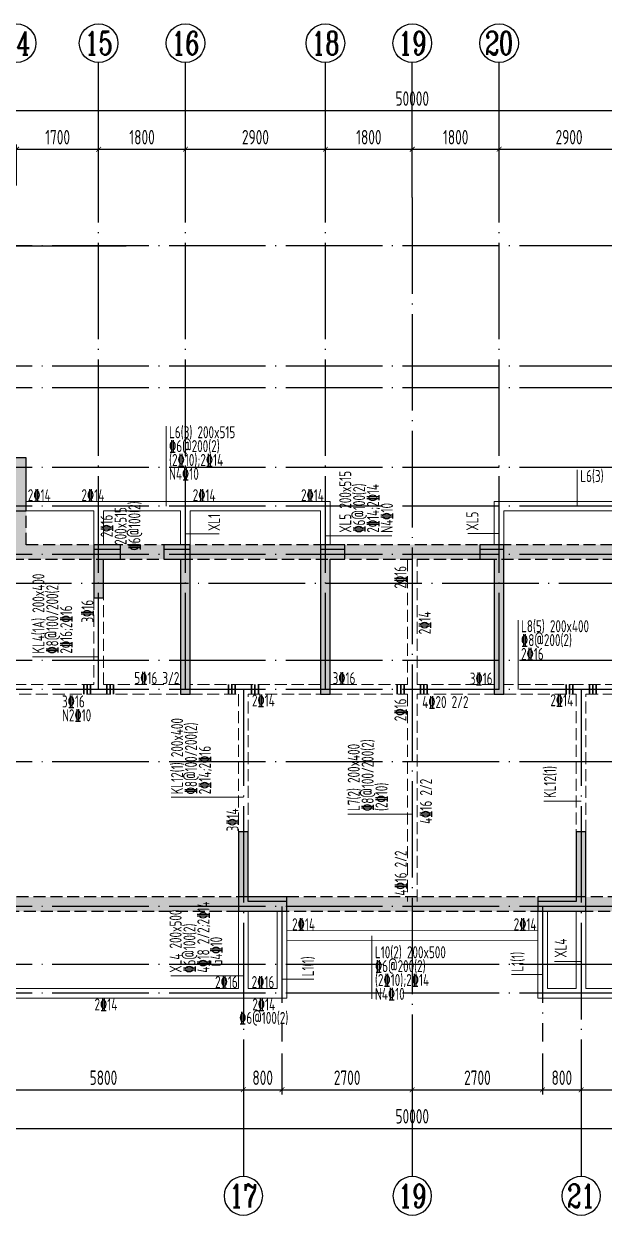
# Model space of a CAD drawing. Extents: x -1307975 to -76406, y -96289 to 379359.
# Drawn here: x -726476 to -714449, y 339861 to 364561 of the extents above; entities that cross this region are included whole.
import ezdxf
from ezdxf.enums import TextEntityAlignment as Align

# ---------------------------------------------------------------- set-up
doc = ezdxf.new("R2010")
doc.units = 0
doc.header["$LTSCALE"] = 1000
doc.linetypes.add('DASH', pattern=[0.35, 0.25, -0.1])
doc.linetypes.add('DOTE', pattern=[2.42, 2, -0.2, 0.02, -0.2])
doc.layers.get('0').update_dxf_attribs({"linetype": 'CONTINUOUS'})
doc.layers.get('DEFPOINTS').update_dxf_attribs({"linetype": 'CONTINUOUS'})
for name, color, linetype in [('A-AXIS', 1, 'CONTINUOUS'), ('A-DOTE', 10, 'DOTE'), ('AXIS_NUM', 7, 'CONTINUOUS'), ('S-L主梁线', 4, 'DASH'), ('S-L梁编号', 6, 'CONTINUOUS'), ('S-L梁配筋', 7, 'CONTINUOUS'), ('S-Q墙填充', 252, 'CONTINUOUS'), ('S-Q墙实线', 6, 'CONTINUOUS'), ('S-Q墙虚线', 6, 'DASH'), ('S-X详图填充', 252, 'CONTINUOUS'), ('S-Y一般标注', 3, 'CONTINUOUS'), ('THIN', 7, 'CONTINUOUS')]:
    doc.layers.add(name, color=color, linetype=linetype)
doc.layers.add('梁附加箍筋', color=1, linetype='CONTINUOUS', lineweight=35)
doc.styles.add('TSSD_Axis', font='complex.shx', dxfattribs={"width": 0.7, "bigfont": 'hztxt.shx'})
doc.styles.add('TSSD_DIMENSION', font='Tssdeng.shx', dxfattribs={"width": 0.7, "bigfont": 'tssdchn.shx'})
doc.styles.add('TSSD_REIN', font='tssdeng.shx', dxfattribs={"width": 0.7, "height": 300, "bigfont": 'tssdchn.shx'})
doc.dimstyles.new('TSSD_100_100', dxfattribs={"dimtxt": 300, "dimasz": 100, "dimexe": 100, "dimexo": 250, "dimgap": 100, "dimtad": 1, "dimdec": 0, "dimzin": 0, "dimdsep": 46, "dimtxsty": 'TSSD_DIMENSION', "dimblk": 'ARCHTICK', "dimcen": 0, "dimdle": 100, "dimclrt": 7, "dimadec": 0, "dimazin": 0, "dimtfac": 1, "dimtdec": 0, "dimtix": 1, "dimtmove": 2, "dimatfit": 3, "dimldrblk": 'ARCHTICK', "dimfxl": 1, "dimtolj": 1, "dimtzin": 0, "dimarcsym": 0})

# ---------------------------------------------------------------- blocks, each defined once
blk = doc.blocks.new('ts_axno')
at = {"color": 0, "linetype": 'ByBlock', "lineweight": -2}
blk.add_circle((0, 0), 0.5, dxfattribs=at)
at = {"color": 0, "linetype": 'ByBlock', "lineweight": -2, "style": 'TSSD_Axis', "width": 0.7}
blk.add_attdef('A', text='', height=0.6, dxfattribs=at).set_placement((0, 0), align=Align.MIDDLE_CENTER)
blk = doc.blocks.new('_ArchTick')
at = {"color": 0, "linetype": 'ByBlock', "const_width": 0.15}
blk.add_lwpolyline([(-0.5, -0.5), (0.5, 0.5)], dxfattribs=at)
blk = doc.blocks.new('*D197')
at = {"layer": 'DEFPOINTS', "color": 0, "transparency": 16777216}
for p in [(23100, 22100), (21400, 21100), (23100, 21100)]:
    blk.add_point(p, dxfattribs=at)
at = {"layer": 'S-Y一般标注', "color": 0, "lineweight": -2, "transparency": 16777216}
for p, q in [((21300, 22100), (23200, 22100)), ((21400, 21350), (21400, 22200)), ((23100, 21350), (23100, 22200))]:
    blk.add_line(p, q, dxfattribs=at)
at = {"layer": 'S-Y一般标注', "color": 0, "lineweight": -2, "transparency": 16777216, "xscale": 100, "yscale": 100, "zscale": 100, "rotation": 180}
blk.add_blockref('_ArchTick', (21400, 22100), dxfattribs=at)
at = {"layer": 'S-Y一般标注', "color": 0, "lineweight": -2, "transparency": 16777216, "xscale": 100, "yscale": 100, "zscale": 100}
blk.add_blockref('_ArchTick', (23100, 22100), dxfattribs=at)
at = {"layer": 'S-Y一般标注', "color": 7, "transparency": 16777216, "insert": (22250, 22350), "char_height": 300, "attachment_point": 5, "style": 'TSSD_DIMENSION'}
blk.add_mtext('\\A1;1700', dxfattribs=at)
blk = doc.blocks.new('*D198')
at = {"layer": 'DEFPOINTS', "color": 0, "transparency": 16777216}
for p in [(24900, 22100), (23100, 21100), (24900, 21100)]:
    blk.add_point(p, dxfattribs=at)
at = {"layer": 'S-Y一般标注', "color": 0, "lineweight": -2, "transparency": 16777216}
for p, q in [((23000, 22100), (25000, 22100)), ((23100, 21350), (23100, 22200)), ((24900, 21350), (24900, 22200))]:
    blk.add_line(p, q, dxfattribs=at)
at = {"layer": 'S-Y一般标注', "color": 0, "lineweight": -2, "transparency": 16777216, "xscale": 100, "yscale": 100, "zscale": 100, "rotation": 180}
blk.add_blockref('_ArchTick', (23100, 22100), dxfattribs=at)
at = {"layer": 'S-Y一般标注', "color": 0, "lineweight": -2, "transparency": 16777216, "xscale": 100, "yscale": 100, "zscale": 100}
blk.add_blockref('_ArchTick', (24900, 22100), dxfattribs=at)
at = {"layer": 'S-Y一般标注', "color": 7, "transparency": 16777216, "insert": (24000, 22350), "char_height": 300, "attachment_point": 5, "style": 'TSSD_DIMENSION'}
blk.add_mtext('\\A1;1800', dxfattribs=at)
blk = doc.blocks.new('*D199')
at = {"layer": 'DEFPOINTS', "color": 0, "transparency": 16777216}
for p in [(27800, 22100), (24900, 21100), (27800, 21100)]:
    blk.add_point(p, dxfattribs=at)
at = {"layer": 'S-Y一般标注', "color": 0, "lineweight": -2, "transparency": 16777216}
for p, q in [((24800, 22100), (27900, 22100)), ((24900, 21350), (24900, 22200)), ((27800, 21350), (27800, 22200))]:
    blk.add_line(p, q, dxfattribs=at)
at = {"layer": 'S-Y一般标注', "color": 0, "lineweight": -2, "transparency": 16777216, "xscale": 100, "yscale": 100, "zscale": 100, "rotation": 180}
blk.add_blockref('_ArchTick', (24900, 22100), dxfattribs=at)
at = {"layer": 'S-Y一般标注', "color": 0, "lineweight": -2, "transparency": 16777216, "xscale": 100, "yscale": 100, "zscale": 100}
blk.add_blockref('_ArchTick', (27800, 22100), dxfattribs=at)
at = {"layer": 'S-Y一般标注', "color": 7, "transparency": 16777216, "insert": (26350, 22350), "char_height": 300, "attachment_point": 5, "style": 'TSSD_DIMENSION'}
blk.add_mtext('\\A1;2900', dxfattribs=at)
blk = doc.blocks.new('*D200')
at = {"layer": 'DEFPOINTS', "color": 0, "transparency": 16777216}
for p in [(29600, 22100), (27800, 21100), (29600, 21100)]:
    blk.add_point(p, dxfattribs=at)
at = {"layer": 'S-Y一般标注', "color": 0, "lineweight": -2, "transparency": 16777216}
for p, q in [((27700, 22100), (29700, 22100)), ((27800, 21350), (27800, 22200)), ((29600, 21350), (29600, 22200))]:
    blk.add_line(p, q, dxfattribs=at)
at = {"layer": 'S-Y一般标注', "color": 0, "lineweight": -2, "transparency": 16777216, "xscale": 100, "yscale": 100, "zscale": 100, "rotation": 180}
blk.add_blockref('_ArchTick', (27800, 22100), dxfattribs=at)
at = {"layer": 'S-Y一般标注', "color": 0, "lineweight": -2, "transparency": 16777216, "xscale": 100, "yscale": 100, "zscale": 100}
blk.add_blockref('_ArchTick', (29600, 22100), dxfattribs=at)
at = {"layer": 'S-Y一般标注', "color": 7, "transparency": 16777216, "insert": (28700, 22350), "char_height": 300, "attachment_point": 5, "style": 'TSSD_DIMENSION'}
blk.add_mtext('\\A1;1800', dxfattribs=at)
blk = doc.blocks.new('*D201')
at = {"layer": 'DEFPOINTS', "color": 0, "transparency": 16777216}
for p in [(31400, 22100), (29600, 21100), (31400, 21100)]:
    blk.add_point(p, dxfattribs=at)
at = {"layer": 'S-Y一般标注', "color": 0, "lineweight": -2, "transparency": 16777216}
for p, q in [((29500, 22100), (31500, 22100)), ((29600, 21350), (29600, 22200)), ((31400, 21350), (31400, 22200))]:
    blk.add_line(p, q, dxfattribs=at)
at = {"layer": 'S-Y一般标注', "color": 0, "lineweight": -2, "transparency": 16777216, "xscale": 100, "yscale": 100, "zscale": 100, "rotation": 180}
blk.add_blockref('_ArchTick', (29600, 22100), dxfattribs=at)
at = {"layer": 'S-Y一般标注', "color": 0, "lineweight": -2, "transparency": 16777216, "xscale": 100, "yscale": 100, "zscale": 100}
blk.add_blockref('_ArchTick', (31400, 22100), dxfattribs=at)
at = {"layer": 'S-Y一般标注', "color": 7, "transparency": 16777216, "insert": (30500, 22350), "char_height": 300, "attachment_point": 5, "style": 'TSSD_DIMENSION'}
blk.add_mtext('\\A1;1800', dxfattribs=at)
blk = doc.blocks.new('*D202')
at = {"layer": 'DEFPOINTS', "color": 0, "transparency": 16777216}
for p in [(34300, 22100), (31400, 21100), (34300, 21100)]:
    blk.add_point(p, dxfattribs=at)
at = {"layer": 'S-Y一般标注', "color": 0, "lineweight": -2, "transparency": 16777216}
for p, q in [((31300, 22100), (34400, 22100)), ((31400, 21350), (31400, 22200)), ((34300, 21350), (34300, 22200))]:
    blk.add_line(p, q, dxfattribs=at)
at = {"layer": 'S-Y一般标注', "color": 0, "lineweight": -2, "transparency": 16777216, "xscale": 100, "yscale": 100, "zscale": 100, "rotation": 180}
blk.add_blockref('_ArchTick', (31400, 22100), dxfattribs=at)
at = {"layer": 'S-Y一般标注', "color": 0, "lineweight": -2, "transparency": 16777216, "xscale": 100, "yscale": 100, "zscale": 100}
blk.add_blockref('_ArchTick', (34300, 22100), dxfattribs=at)
at = {"layer": 'S-Y一般标注', "color": 7, "transparency": 16777216, "insert": (32850, 22350), "char_height": 300, "attachment_point": 5, "style": 'TSSD_DIMENSION'}
blk.add_mtext('\\A1;2900', dxfattribs=at)
blk = doc.blocks.new('*D212')
at = {"layer": 'DEFPOINTS', "color": 0, "transparency": 16777216}
for p in [(54600, 22900), (4600, 21100), (54600, 21100)]:
    blk.add_point(p, dxfattribs=at)
at = {"layer": 'S-Y一般标注', "color": 0, "lineweight": -2, "transparency": 16777216}
for p, q in [((4600, 21350), (4600, 23000)), ((54600, 21350), (54600, 23000)), ((4500, 22900), (54700, 22900))]:
    blk.add_line(p, q, dxfattribs=at)
at = {"layer": 'S-Y一般标注', "color": 0, "lineweight": -2, "transparency": 16777216, "xscale": 100, "yscale": 100, "zscale": 100, "rotation": 180}
blk.add_blockref('_ArchTick', (4600, 22900), dxfattribs=at)
at = {"layer": 'S-Y一般标注', "color": 0, "lineweight": -2, "transparency": 16777216, "xscale": 100, "yscale": 100, "zscale": 100}
blk.add_blockref('_ArchTick', (54600, 22900), dxfattribs=at)
at = {"layer": 'S-Y一般标注', "color": 7, "transparency": 16777216, "insert": (29600, 23150), "char_height": 300, "attachment_point": 5, "style": 'TSSD_DIMENSION'}
blk.add_mtext('\\A1;50000', dxfattribs=at)
blk = doc.blocks.new('*D232')
at = {"layer": 'DEFPOINTS', "color": 0, "transparency": 16777216}
for p in [(20300, 3600), (26100, 3600), (26100, 2600)]:
    blk.add_point(p, dxfattribs=at)
at = {"layer": 'S-Y一般标注', "color": 0, "lineweight": -2, "transparency": 16777216}
for p, q in [((20300, 3350), (20300, 2500)), ((26100, 3350), (26100, 2500)), ((20200, 2600), (26200, 2600))]:
    blk.add_line(p, q, dxfattribs=at)
at = {"layer": 'S-Y一般标注', "color": 0, "lineweight": -2, "transparency": 16777216, "xscale": 100, "yscale": 100, "zscale": 100, "rotation": 180}
blk.add_blockref('_ArchTick', (20300, 2600), dxfattribs=at)
at = {"layer": 'S-Y一般标注', "color": 0, "lineweight": -2, "transparency": 16777216, "xscale": 100, "yscale": 100, "zscale": 100}
blk.add_blockref('_ArchTick', (26100, 2600), dxfattribs=at)
at = {"layer": 'S-Y一般标注', "color": 7, "transparency": 16777216, "insert": (23200, 2850), "char_height": 300, "attachment_point": 5, "style": 'TSSD_DIMENSION'}
blk.add_mtext('\\A1;5800', dxfattribs=at)
blk = doc.blocks.new('*D233')
at = {"layer": 'DEFPOINTS', "color": 0, "transparency": 16777216}
for p in [(26100, 3600), (26900, 3600), (26900, 2600)]:
    blk.add_point(p, dxfattribs=at)
at = {"layer": 'S-Y一般标注', "color": 0, "lineweight": -2, "transparency": 16777216}
for p, q in [((26100, 3350), (26100, 2500)), ((26900, 3350), (26900, 2500)), ((26000, 2600), (27000, 2600))]:
    blk.add_line(p, q, dxfattribs=at)
at = {"layer": 'S-Y一般标注', "color": 0, "lineweight": -2, "transparency": 16777216, "xscale": 100, "yscale": 100, "zscale": 100, "rotation": 180}
blk.add_blockref('_ArchTick', (26100, 2600), dxfattribs=at)
at = {"layer": 'S-Y一般标注', "color": 0, "lineweight": -2, "transparency": 16777216, "xscale": 100, "yscale": 100, "zscale": 100}
blk.add_blockref('_ArchTick', (26900, 2600), dxfattribs=at)
at = {"layer": 'S-Y一般标注', "color": 7, "transparency": 16777216, "insert": (26500, 2850), "char_height": 300, "attachment_point": 5, "style": 'TSSD_DIMENSION'}
blk.add_mtext('\\A1;800', dxfattribs=at)
blk = doc.blocks.new('*D234')
at = {"layer": 'DEFPOINTS', "color": 0, "transparency": 16777216}
for p in [(26900, 3600), (29600, 3600), (29600, 2600)]:
    blk.add_point(p, dxfattribs=at)
at = {"layer": 'S-Y一般标注', "color": 0, "lineweight": -2, "transparency": 16777216}
for p, q in [((26900, 3350), (26900, 2500)), ((29600, 3350), (29600, 2500)), ((26800, 2600), (29700, 2600))]:
    blk.add_line(p, q, dxfattribs=at)
at = {"layer": 'S-Y一般标注', "color": 0, "lineweight": -2, "transparency": 16777216, "xscale": 100, "yscale": 100, "zscale": 100, "rotation": 180}
blk.add_blockref('_ArchTick', (26900, 2600), dxfattribs=at)
at = {"layer": 'S-Y一般标注', "color": 0, "lineweight": -2, "transparency": 16777216, "xscale": 100, "yscale": 100, "zscale": 100}
blk.add_blockref('_ArchTick', (29600, 2600), dxfattribs=at)
at = {"layer": 'S-Y一般标注', "color": 7, "transparency": 16777216, "insert": (28250, 2850), "char_height": 300, "attachment_point": 5, "style": 'TSSD_DIMENSION'}
blk.add_mtext('\\A1;2700', dxfattribs=at)
blk = doc.blocks.new('*D235')
at = {"layer": 'DEFPOINTS', "color": 0, "transparency": 16777216}
for p in [(32300, 3600), (33100, 3600), (33100, 2600)]:
    blk.add_point(p, dxfattribs=at)
at = {"layer": 'S-Y一般标注', "color": 0, "lineweight": -2, "transparency": 16777216}
for p, q in [((32300, 3350), (32300, 2500)), ((33100, 3350), (33100, 2500)), ((32200, 2600), (33200, 2600))]:
    blk.add_line(p, q, dxfattribs=at)
at = {"layer": 'S-Y一般标注', "color": 0, "lineweight": -2, "transparency": 16777216, "xscale": 100, "yscale": 100, "zscale": 100, "rotation": 180}
blk.add_blockref('_ArchTick', (32300, 2600), dxfattribs=at)
at = {"layer": 'S-Y一般标注', "color": 0, "lineweight": -2, "transparency": 16777216, "xscale": 100, "yscale": 100, "zscale": 100}
blk.add_blockref('_ArchTick', (33100, 2600), dxfattribs=at)
at = {"layer": 'S-Y一般标注', "color": 7, "transparency": 16777216, "insert": (32700, 2850), "char_height": 300, "attachment_point": 5, "style": 'TSSD_DIMENSION'}
blk.add_mtext('\\A1;800', dxfattribs=at)
blk = doc.blocks.new('*D236')
at = {"layer": 'DEFPOINTS', "color": 0, "transparency": 16777216}
for p in [(33100, 3600), (38900, 3600), (38900, 2600)]:
    blk.add_point(p, dxfattribs=at)
at = {"layer": 'S-Y一般标注', "color": 0, "lineweight": -2, "transparency": 16777216}
for p, q in [((33100, 3350), (33100, 2500)), ((38900, 3350), (38900, 2500)), ((33000, 2600), (39000, 2600))]:
    blk.add_line(p, q, dxfattribs=at)
at = {"layer": 'S-Y一般标注', "color": 0, "lineweight": -2, "transparency": 16777216, "xscale": 100, "yscale": 100, "zscale": 100, "rotation": 180}
blk.add_blockref('_ArchTick', (33100, 2600), dxfattribs=at)
at = {"layer": 'S-Y一般标注', "color": 0, "lineweight": -2, "transparency": 16777216, "xscale": 100, "yscale": 100, "zscale": 100}
blk.add_blockref('_ArchTick', (38900, 2600), dxfattribs=at)
at = {"layer": 'S-Y一般标注', "color": 7, "transparency": 16777216, "insert": (36000, 2850), "char_height": 300, "attachment_point": 5, "style": 'TSSD_DIMENSION'}
blk.add_mtext('\\A1;5800', dxfattribs=at)
blk = doc.blocks.new('*D241')
at = {"layer": 'DEFPOINTS', "color": 0, "transparency": 16777216}
for p in [(4600, 3600), (54600, 3600), (54600, 1800)]:
    blk.add_point(p, dxfattribs=at)
at = {"layer": 'S-Y一般标注', "color": 0, "lineweight": -2, "transparency": 16777216}
for p, q in [((4600, 3350), (4600, 1700)), ((54600, 3350), (54600, 1700)), ((4500, 1800), (54700, 1800))]:
    blk.add_line(p, q, dxfattribs=at)
at = {"layer": 'S-Y一般标注', "color": 0, "lineweight": -2, "transparency": 16777216, "xscale": 100, "yscale": 100, "zscale": 100, "rotation": 180}
blk.add_blockref('_ArchTick', (4600, 1800), dxfattribs=at)
at = {"layer": 'S-Y一般标注', "color": 0, "lineweight": -2, "transparency": 16777216, "xscale": 100, "yscale": 100, "zscale": 100}
blk.add_blockref('_ArchTick', (54600, 1800), dxfattribs=at)
at = {"layer": 'S-Y一般标注', "color": 7, "transparency": 16777216, "insert": (29600, 2050), "char_height": 300, "attachment_point": 5, "style": 'TSSD_DIMENSION'}
blk.add_mtext('\\A1;50000', dxfattribs=at)
blk = doc.blocks.new('*D244')
at = {"layer": 'DEFPOINTS', "color": 0, "transparency": 16777216}
for p in [(29600, 3600), (32300, 3600), (32300, 2600)]:
    blk.add_point(p, dxfattribs=at)
at = {"layer": 'S-Y一般标注', "color": 0, "lineweight": -2, "transparency": 16777216}
for p, q in [((29600, 3350), (29600, 2500)), ((32300, 3350), (32300, 2500)), ((29500, 2600), (32400, 2600))]:
    blk.add_line(p, q, dxfattribs=at)
at = {"layer": 'S-Y一般标注', "color": 0, "lineweight": -2, "transparency": 16777216, "xscale": 100, "yscale": 100, "zscale": 100, "rotation": 180}
blk.add_blockref('_ArchTick', (29600, 2600), dxfattribs=at)
at = {"layer": 'S-Y一般标注', "color": 0, "lineweight": -2, "transparency": 16777216, "xscale": 100, "yscale": 100, "zscale": 100}
blk.add_blockref('_ArchTick', (32300, 2600), dxfattribs=at)
at = {"layer": 'S-Y一般标注', "color": 7, "transparency": 16777216, "insert": (30950, 2850), "char_height": 300, "attachment_point": 5, "style": 'TSSD_DIMENSION'}
blk.add_mtext('\\A1;2700', dxfattribs=at)
blk = doc.blocks.new('20211109.00462574')
at = {"layer": 'S-Q墙填充'}
h = blk.add_hatch(dxfattribs=at)
h.set_pattern_fill('ARMORED', color=252, scale=30, style=0)
h.set_pattern_definition([(50, (994311.75, -393917.59), (215.178055, -18.82564), [22.5, -247.5]), (355, (994311.75, -393917.59), (-41.6254, 225.65764), [18, -198]), (100.4514, (994329.68, -393919.15), (173.552815, 206.831863), [19.122057, -210.342634]), (46.1842, (994311.75, -393857.59), (320.172315, -49.655704), [33.75, -371.25]), (96.6356, (994338.43, -393861.72), (280.39881, 292.23536), [28.68309, -315.5139]), (351.1842, (994311.75, -393857.6), (280.39858, 292.23558), [27, -297]), (21, (994341.75, -393872.59), (179.072116, -120.785667), [22.5, -247.5]), (326, (994341.75, -393872.59), (72.9946, 217.545014), [18, -198]), (71.4514, (994356.67, -393882.65), (252.06679, 96.75915), [19.122057, -210.342634]), (37.5, (994311.75, -393917.586), (3.6479566, 99.868156), [0, -195.6, 0, -201, 0, -198.75]), (7.5, (994311.75, -393917.59), (78.920861, 118.323514), [0, -114.6, 0, -191.1, 0, -75.75]), (327.5, (994244.85, -393917.586), (160.146731, -6.7664615), [0, -75, 0, -234, 0, -310.5]), (317.5, (994214.85, -393917.59), (174.95585, 30.031495), [0, -97.5, 0, -155.4, 0, -220.5]), (45, (994311.75, -393917.59), (-106.066017, 106.066017), [])])
h.paths.add_polyline_path([(9600, 1650), (9400, 1650), (9400, 1500), (300, 1500), (300, 8500), (6600, 8500), (6600, 7700), (6800, 7700), (6800, 8800), (5900, 8800), (5900, 9200), (5650, 9200), (5650, 8800), (4150, 8800), (4150, 10500), (5650, 10500), (5650, 9820), (5900, 9820), (5900, 10150), (6300, 10150), (6300, 10500), (6800, 10500), (6800, 10800), (5900, 10800), (5900, 12596), (5650, 12596), (5650, 10750), (3900, 10750), (3900, 8800), (1550, 8800), (1550, 13796), (1300, 13796), (1300, 8800), (0, 8800), (0, 1200), (9300, 1200), (9300, 0), (16100, 0), (16100, 1200), (34400, 1200), (34400, 0), (41000, 0), (41000, 1200), (50400, 1200), (50400, 8800), (42200, 8800), (42200, 10600), (39300, 10600), (39300, 10850), (36100, 10850), (36100, 10600), (33200, 10600), (33200, 8800), (17200, 8800), (17200, 10600), (14300, 10600), (14300, 12300), (15200, 12300), (15200, 14196), (12817, 14196), (12817, 13896), (14900, 13896), (14900, 12600), (14000, 12600), (14000, 9100), (14200, 9100), (14200, 10300), (16900, 10300), (16900, 8500), (33500, 8500), (33500, 10300), (36400, 10300), (36400, 10550), (39000, 10550), (39000, 10300), (41900, 10300), (41900, 8500), (50100, 8500), (50100, 1500), (41000, 1500), (41000, 1650), (40700, 1650), (40700, 300), (34700, 300), (34700, 1650), (34400, 1650), (34400, 1500), (16000, 1500), (16000, 1650), (15800, 1650), (15800, 300), (9600, 300)])
at = {"layer": 'S-Q墙实线'}
for points in [[(17200, 10600), (16500, 10600), (16500, 10300), (16900, 10300), (16900, 9500), (17200, 9500)], [(18600, 8800), (18600, 7700), (18800, 7700), (18800, 8500), (19150, 8500), (19150, 8800)], [(20600, 8800), (20050, 8800), (20050, 8500), (20400, 8500), (20400, 5700), (20600, 5700)], [(23300, 8800), (23300, 5700), (23500, 5700), (23500, 8500), (23800, 8500), (23800, 8800)], [(27100, 8800), (26600, 8800), (26600, 8500), (26900, 8500), (26900, 5700), (27100, 5700)], [(21600, 1200), (22500, 1200), (22600, 1200), (22600, 1500), (22500, 1500), (21800, 1500), (21800, 2850), (21600, 2850)], [(27900, 1500), (27800, 1500), (27800, 1200), (27900, 1200), (28800, 1200), (28800, 2850), (28600, 2850), (28600, 1500)]]:
    blk.add_lwpolyline(points, close=True, dxfattribs=at)
at = {"layer": 'S-Q墙虚线', "color": 2}
for points in [[(0, 8800), (0, 1200), (9300, 1200), (9300, 0), (16100, 0), (16100, 1200), (34400, 1200)], [(33200, 8800), (17200, 8800), (17200, 10600), (14300, 10600), (14300, 12300), (15200, 12300), (15200, 14196), (12817, 14196), (12817, 13896), (14900, 13896), (14900, 12600), (14000, 12600), (14000, 9100), (14200, 9100), (14200, 10300), (16900, 10300), (16900, 8500), (33500, 8500)], [(34400, 1500), (16000, 1500), (16000, 1650), (15800, 1650), (15800, 300), (9600, 300), (9600, 1650), (9400, 1650), (9400, 1500), (300, 1500)]]:
    blk.add_lwpolyline(points, dxfattribs=at)
blk = doc.blocks.new('20210826.15455245')
at = {"layer": 'S-Q墙填充'}
h = blk.add_hatch(color=252, dxfattribs=at)
h.dxf.hatch_style = 1
h.paths.add_polyline_path([(95976, -203079), (95976, -204079), (96176, -204079), (96176, -203279), (96526, -203279), (96526, -203079)])
h = blk.add_hatch(color=252, dxfattribs=at)
h.dxf.hatch_style = 1
h.paths.add_polyline_path([(97976, -203079), (97426, -203079), (97426, -203279), (97776, -203279), (97776, -206079), (97976, -206079)])
h = blk.add_hatch(color=252, dxfattribs=at)
h.dxf.hatch_style = 1
h.paths.add_polyline_path([(100676, -203079), (100676, -206079), (100876, -206079), (100876, -203279), (101176, -203279), (101176, -203079)])
h = blk.add_hatch(color=252, dxfattribs=at)
h.dxf.hatch_style = 1
h.paths.add_polyline_path([(104476, -203079), (103976, -203079), (103976, -203279), (104276, -203279), (104276, -206079), (104476, -206079)])
h = blk.add_hatch(color=252, dxfattribs=at)
h.dxf.hatch_style = 1
h.paths.add_polyline_path([(98976, -210579), (99876, -210579), (99976, -210579), (99976, -210379), (99876, -210379), (99176, -210379), (99176, -208929), (98976, -208929)])
h = blk.add_hatch(color=252, dxfattribs=at)
h.dxf.hatch_style = 1
h.paths.add_polyline_path([(105276, -210379), (105176, -210379), (105176, -210579), (105276, -210579), (106176, -210579), (106176, -208929), (105976, -208929), (105976, -210379)])
at = {"layer": 'S-L主梁线', "linetype": 'ByBlock', "lineweight": 18}
for p, q in [((96076, -202079), (94576, -202079)), ((94576, -202279), (95976, -202279)), ((95976, -202279), (95976, -202979)), ((97876, -202079), (96076, -202079)), ((96176, -202279), (97776, -202279)), ((96176, -202979), (96176, -202279)), ((97776, -202279), (97776, -202979)), ((100876, -202079), (97876, -202079)), ((97976, -202279), (100676, -202279)), ((97976, -202979), (97976, -202279)), ((100676, -202279), (100676, -202979)), ((100876, -202979), (100876, -202079)), ((104276, -202079), (104276, -202979)), ((107276, -202079), (104276, -202079)), ((104476, -202279), (107176, -202279)), ((104476, -202979), (104476, -202279)), ((98976, -210579), (98976, -212179)), ((99176, -212179), (99176, -210579)), ((99776, -210579), (99776, -212179)), ((99976, -212379), (99976, -210579)), ((105176, -210579), (105176, -212379)), ((105376, -212179), (105376, -210579)), ((105976, -210579), (105976, -212179)), ((106176, -212179), (106176, -210579)), ((99976, -210983), (105176, -210979)), ((99976, -211183), (105176, -211179)), ((93176, -212379), (99076, -212379)), ((98976, -212179), (93476, -212179)), ((99076, -212379), (99976, -212379)), ((99776, -212179), (99176, -212179)), ((105176, -212379), (106076, -212379)), ((105976, -212179), (105376, -212179)), ((106076, -212379), (112076, -212379)), ((111776, -212179), (106176, -212179))]:
    blk.add_line(p, q, dxfattribs=at)
at = {"layer": 'S-L主梁线', "linetype": 'DASH', "lineweight": 18}
for p, q in [((102476, -203279), (102476, -205879)), ((102676, -205879), (102676, -203279)), ((95976, -204079), (95976, -205879)), ((96176, -205879), (96176, -204079)), ((95976, -205879), (93376, -205879)), ((97776, -205879), (96176, -205879)), ((99076, -205879), (97976, -205879)), ((100676, -205879), (99076, -205879)), ((102476, -205879), (100876, -205879)), ((104276, -205879), (102676, -205879)), ((106076, -205879), (104476, -205879)), ((107176, -205879), (106076, -205879)), ((93376, -206079), (96076, -206079)), ((96076, -206079), (97776, -206079)), ((97976, -206079), (98976, -206079)), ((98976, -206079), (98976, -208929)), ((99176, -206079), (100676, -206079)), ((99176, -208929), (99176, -206079)), ((100876, -206079), (102476, -206079)), ((102476, -206079), (102476, -210379)), ((102676, -206079), (104276, -206079)), ((102676, -210379), (102676, -206079)), ((104476, -206079), (105976, -206079)), ((105976, -206079), (105976, -208929)), ((106176, -206079), (107176, -206079)), ((106176, -208929), (106176, -206079))]:
    blk.add_line(p, q, dxfattribs=at)
at = {"layer": 'S-Q墙实线'}
for points in [[(95976, -203079), (95976, -204079), (96176, -204079), (96176, -203279), (96526, -203279), (96526, -203079)], [(97976, -203079), (97426, -203079), (97426, -203279), (97776, -203279), (97776, -206079), (97976, -206079)], [(100676, -203079), (100676, -206079), (100876, -206079), (100876, -203279), (101176, -203279), (101176, -203079)], [(104476, -203079), (103976, -203079), (103976, -203279), (104276, -203279), (104276, -206079), (104476, -206079)], [(98976, -210579), (99876, -210579), (99976, -210579), (99976, -210379), (99876, -210379), (99176, -210379), (99176, -208929), (98976, -208929)], [(105276, -210379), (105176, -210379), (105176, -210579), (105276, -210579), (106176, -210579), (106176, -208929), (105976, -208929), (105976, -210379)]]:
    blk.add_lwpolyline(points, close=True, dxfattribs=at)
at = {"layer": 'S-Q墙实线', "color": 2}
blk.add_blockref('20211109.00462574', (77376, -211779), dxfattribs=at)
blk = doc.blocks.new('20210826.18475694')
at = {"layer": '梁附加箍筋', "lineweight": 35}
for p, q in [((16700, 1500), (16700, 1700)), ((16770, 1500), (16770, 1700)), ((16840, 1500), (16840, 1700)), ((17180, 1500), (17180, 1700)), ((17250, 1500), (17250, 1700)), ((17320, 1500), (17320, 1700)), ((19700, 1500), (19700, 1700)), ((19770, 1500), (19770, 1700)), ((19840, 1500), (19840, 1700)), ((20180, 1500), (20180, 1700)), ((20250, 1500), (20250, 1700)), ((20320, 1500), (20320, 1700)), ((23200, 1500), (23200, 1700)), ((23270, 1500), (23270, 1700)), ((23340, 1500), (23340, 1700)), ((23680, 1500), (23680, 1700)), ((23750, 1500), (23750, 1700)), ((23820, 1500), (23820, 1700)), ((26700, 1500), (26700, 1700)), ((26770, 1500), (26770, 1700)), ((26840, 1500), (26840, 1700)), ((27180, 1500), (27180, 1700)), ((27250, 1500), (27250, 1700)), ((27320, 1500), (27320, 1700))]:
    blk.add_line(p, q, dxfattribs=at)
blk = doc.blocks.new('20210726.16350016')
at = {"layer": 'A-AXIS'}
for p, q in [((23100, 21100), (23100, 23900)), ((24900, 21100), (24900, 23900)), ((27800, 21100), (27800, 23900)), ((29600, 21100), (29600, 23900)), ((31400, 21100), (31400, 23900)), ((26100, 3600), (26100, 800)), ((29600, 3600), (29600, 800)), ((33100, 3600), (33100, 800))]:
    blk.add_line(p, q, dxfattribs=at)
at = {"layer": 'A-DOTE'}
for p, q in [((23100, 10900), (23100, 21100)), ((24900, 10900), (24900, 21100)), ((27800, 10900), (27800, 21100)), ((29600, 21100), (29600, 3600)), ((31400, 10900), (31400, 21100)), ((55600, 20100), (3600, 20100)), ((55600, 17600), (3600, 17600)), ((55600, 17150), (3600, 17150)), ((55600, 15500), (3600, 15500)), ((55600, 14700), (3600, 14700)), ((55600, 13700), (3600, 13700)), ((3600, 13100.3), (55600, 13100.3)), ((55600, 11500), (3600, 11500)), ((55600, 10900), (3600, 10900)), ((26100, 10900), (26100, 3600)), ((33100, 10900), (33100, 3600)), ((55600, 9400), (3600, 9400)), ((55600, 6400), (3600, 6400)), ((26900, 6400), (26900, 3600)), ((32300, 6400), (32300, 3600)), ((55600, 5200), (3600, 5200)), ((55600, 4600), (3600, 4600))]:
    blk.add_line(p, q, dxfattribs=at)
at = {"layer": 'A-AXIS'}
ref = blk.add_blockref('ts_axno', (21400, 24300), dxfattribs=dict(at, xscale=800, yscale=800, zscale=800))
ref.add_attrib('8', '14', dxfattribs={"layer": 'AXIS_NUM', "height": 480, "style": 'TSSD_Axis', "width": 0.7}).set_placement((21400, 24300), align=Align.MIDDLE_CENTER)
ref = blk.add_blockref('ts_axno', (23100, 24300), dxfattribs=dict(at, xscale=800, yscale=800, zscale=800))
ref.add_attrib('9', '15', dxfattribs={"layer": 'AXIS_NUM', "height": 480, "style": 'TSSD_Axis', "width": 0.7}).set_placement((23100, 24300), align=Align.MIDDLE_CENTER)
ref = blk.add_blockref('ts_axno', (24900, 24300), dxfattribs=dict(at, xscale=800, yscale=800, zscale=800))
ref.add_attrib('10', '16', dxfattribs={"layer": 'AXIS_NUM', "height": 480, "style": 'TSSD_Axis', "width": 0.7}).set_placement((24900, 24300), align=Align.MIDDLE_CENTER)
ref = blk.add_blockref('ts_axno', (27800, 24300), dxfattribs=dict(at, xscale=800, yscale=800, zscale=800))
ref.add_attrib('11', '18', dxfattribs={"layer": 'AXIS_NUM', "height": 480, "style": 'TSSD_Axis', "width": 0.7}).set_placement((27800, 24300), align=Align.MIDDLE_CENTER)
ref = blk.add_blockref('ts_axno', (29600, 24300), dxfattribs=dict(at, xscale=800, yscale=800, zscale=800))
ref.add_attrib('12', '19', dxfattribs={"layer": 'AXIS_NUM', "height": 480, "style": 'TSSD_Axis', "width": 0.7}).set_placement((29600, 24300), align=Align.MIDDLE_CENTER)
ref = blk.add_blockref('ts_axno', (31400, 24300), dxfattribs=dict(at, xscale=800, yscale=800, zscale=800))
ref.add_attrib('13', '20', dxfattribs={"layer": 'AXIS_NUM', "height": 480, "style": 'TSSD_Axis', "width": 0.7}).set_placement((31400, 24300), align=Align.MIDDLE_CENTER)
ref = blk.add_blockref('ts_axno', (26100, 400), dxfattribs=dict(at, xscale=-800, yscale=800, zscale=800, rotation=180))
ref.add_attrib('10', '17', dxfattribs={"layer": 'AXIS_NUM', "height": 480, "style": 'TSSD_Axis', "width": 0.7}).set_placement((26100, 400), align=Align.MIDDLE_CENTER)
ref = blk.add_blockref('ts_axno', (29600, 400), dxfattribs=dict(at, xscale=-800, yscale=800, zscale=800, rotation=180))
ref.add_attrib('13', '19', dxfattribs={"layer": 'AXIS_NUM', "height": 480, "style": 'TSSD_Axis', "width": 0.7}).set_placement((29600, 400), align=Align.MIDDLE_CENTER)
ref = blk.add_blockref('ts_axno', (33100, 400), dxfattribs=dict(at, xscale=-800, yscale=800, zscale=800, rotation=180))
ref.add_attrib('13', '21', dxfattribs={"layer": 'AXIS_NUM', "height": 480, "style": 'TSSD_Axis', "width": 0.7}).set_placement((33100, 400), align=Align.MIDDLE_CENTER)
at = {"layer": 'S-Y一般标注'}
for base, p1, p2, picture, middle in [((54600, 22900), (4600, 21100), (54600, 21100), '*D212', (29600, 23150)), ((23100, 22100), (21400, 21100), (23100, 21100), '*D197', (22250, 22350)), ((24900, 22100), (23100, 21100), (24900, 21100), '*D198', (24000, 22350)), ((27800, 22100), (24900, 21100), (27800, 21100), '*D199', (26350, 22350)), ((29600, 22100), (27800, 21100), (29600, 21100), '*D200', (28700, 22350)), ((31400, 22100), (29600, 21100), (31400, 21100), '*D201', (30500, 22350)), ((34300, 22100), (31400, 21100), (34300, 21100), '*D202', (32850, 22350)), ((54600, 1800), (4600, 3600), (54600, 3600), '*D241', (29600, 2050)), ((26100, 2600), (20300, 3600), (26100, 3600), '*D232', (23200, 2850)), ((26900, 2600), (26100, 3600), (26900, 3600), '*D233', (26500, 2850)), ((29600, 2600), (26900, 3600), (29600, 3600), '*D234', (28250, 2850)), ((32300, 2600), (29600, 3600), (32300, 3600), '*D244', (30950, 2850)), ((33100, 2600), (32300, 3600), (33100, 3600), '*D235', (32700, 2850)), ((38900, 2600.1), (33100, 3600), (38900, 3600.1), '*D236', (36000, 2850.1))]:
    dim = blk.add_linear_dim(base=base, p1=p1, p2=p2, dimstyle='TSSD_100_100', dxfattribs=at)
    dim.commit()
    dim.dimension.update_dxf_attribs({"geometry": picture, "text_midpoint": middle})

msp = doc.modelspace()

# ---------------------------------------------------------------- linework, layer by layer
at = {"layer": 'S-L梁编号', "lineweight": 18}
for p, q in [((-723528.77, 354560.67), (-723528.77, 356217.96)), ((-715005.72, 354560.67), (-715005.72, 355310.49)), ((-723125.83, 353983.94), (-722426.23, 353983.94)), ((-716625.81, 353991.99), (-717277.55, 353991.99)), ((-720225.83, 353947.35), (-718846.59, 353947.35)), ((-716234.05, 350760.67), (-716234.05, 352196.3)), ((-724925.81, 351439.76), (-726298.65, 351439.76)), ((-721925.83, 348524.13), (-723424.66, 348524.13)), ((-714925.81, 348447.29), (-715697.38, 348447.29)), ((-718425.83, 348177.74), (-719763.54, 348177.74)), ((-719261.67, 345652.73), (-719261.67, 344343.35)), ((-714925.81, 345118.93), (-715475.81, 345118.93)), ((-721925.83, 344824.53), (-723426.84, 344824.53)), ((-715725.83, 344847.41), (-716370.69, 344847.41)), ((-721125.83, 344751.59), (-720463.4, 344751.59))]:
    msp.add_line(p, q, dxfattribs=at)
at = {"layer": 'THIN'}
msp.add_lwpolyline([(-743050.63, 359960.67), (-733832.22, 359960.67), (-733762.22, 360180.67), (-733642.22, 359740.67), (-733572.22, 359960.67), (-724353.81, 359960.67)], dxfattribs=at)

# ---------------------------------------------------------------- block references
at = {"layer": 'A-DOTE'}
msp.add_blockref('20210726.16350016', (-748025.82, 339860.62), dxfattribs=at)
at = {"layer": 'S-Q墙实线', "color": 2}
msp.add_blockref('20210826.15455245', (-821001.76, 556739.57), dxfattribs=at)
at = {"layer": 'S-X详图填充', "color": 2}
msp.add_blockref('20210826.18475694', (-741935.8, 349160.67), dxfattribs=at)

# ---------------------------------------------------------------- texts
at = {"layer": 'S-L梁编号', "color": 6, "style": 'TSSD_REIN', "width": 0.7}
for s, p in [('L6(3) 200x515', (-723466.27, 355967.96)), ('L6(3)', (-714943.22, 355060.49)), ('L8(5) 200x400', (-716171.55, 351946.3)), ('L10(2) 200x500', (-719199.17, 345186.62))]:
    msp.add_text(s, height=250, dxfattribs=at).set_placement(p)
for s, p in [('XL5 200x515', (-719689.86, 354009.85)), ('XL1', (-722407, 354046.44)), ('XL5', (-717056.39, 354054.49)), ('KL4(1A) 200x400', (-726048.65, 351502.26)), ('KL12(1) 200x400', (-723174.66, 348586.63)), ('L7(2) 200x400', (-719513.54, 348240.24)), ('KL12(1)', (-715447.38, 348509.79)), ('XL4 200x500', (-723205.69, 344887.03)), ('XL4', (-715225.81, 345198.93)), ('L1(1)', (-716120.69, 344909.91)), ('L1(1)', (-720463.4, 344814.09))]:
    msp.add_text(s, height=250, rotation=90, dxfattribs=at).set_placement(p)
msp.add_text('200x515', height=250, rotation=90, dxfattribs=at).set_placement((-724270.75, 354149.11), align=Align.BOTTOM_CENTER)
at = {"layer": 'S-L梁配筋', "color": 7, "style": 'TSSD_REIN', "width": 0.7}
for s, p in [('%%1326@200(2)', (-723466.27, 355680.46)), ('(2%%13210);2%%13214', (-723466.27, 355392.96)), ('N4%%13210', (-723466.27, 355105.46)), ('2%%13214', (-726393.34, 354662.77)), ('2%%13214', (-725281.49, 354662.77)), ('2%%13214', (-722975.82, 354662.77)), ('%%1328@200(2)', (-716171.55, 351658.8)), ('N2%%13210', (-725684.96, 350099.39)), ('%%1326@200(2)', (-719199.17, 344899.12)), ('N4%%13210', (-719199.17, 344324.12))]:
    msp.add_text(s, height=250, dxfattribs=at).set_placement(p)
for s, p in [('%%1326@100(2)', (-719402.36, 354009.85)), ('2%%13214;2%%13214', (-719114.86, 354009.85)), ('N4%%13210', (-718827.36, 354009.85)), ('%%1328@100/200(2)', (-725761.15, 351502.26)), ('%%1328@100/200(2)', (-722887.16, 348586.63)), ('2%%13214;2%%13216', (-722599.66, 348586.63)), ('%%1328@100/200(2)', (-719226.04, 348240.24)), ('(2%%13210)', (-718938.54, 348240.24)), ('3%%13214', (-722026.01, 347816.44)), ('4%%13216 2/2', (-718540.08, 346485.47)), ('4%%13218 2/2;2%%13214', (-722630.69, 344887.03)), ('%%1326@100(2)', (-722918.19, 344887.03)), ('G4%%13210', (-722363.63, 345016.4))]:
    msp.add_text(s, height=250, rotation=90, dxfattribs=at).set_placement(p)
msp.add_text('2%%13214', height=250, dxfattribs=at).set_placement((-720257.9, 354662.77), align=Align.RIGHT)
msp.add_text('%%1326@100(2)', height=250, rotation=90, dxfattribs=at).set_placement((-723983.25, 354149.11), align=Align.BOTTOM_CENTER)
at = {"layer": 'S-L梁配筋', "color": 1, "style": 'TSSD_REIN', "width": 0.7}
msp.add_text('2%%13216', height=250, rotation=90, dxfattribs=at).set_placement((-724558.25, 354149.11), align=Align.BOTTOM_CENTER)
at = {"layer": 'S-L梁配筋', "color": 7, "style": 'TSSD_REIN', "width": 0.7}
for s, p in [('2%%13216', (-718546.54, 353086.62)), ('2%%13214', (-718041.81, 352140.91)), ('2%%13216', (-718546.54, 350336.57)), ('4%%13216 2/2', (-718017.57, 348440.79))]:
    msp.add_text(s, height=250, rotation=90, dxfattribs=at).set_placement(p, align=Align.CENTER)
at = {"layer": 'S-L梁配筋', "color": 1, "style": 'TSSD_REIN', "width": 0.7}
for s, p in [('2%%13216;2%%13216', (-725473.65, 351502.26)), ('3%%13216', (-725034.35, 352146.79))]:
    msp.add_text(s, height=250, rotation=90, dxfattribs=at).set_placement(p)
for s, p in [('2%%13216', (-716171.55, 351371.3)), ('3%%13216', (-720075.83, 350869.62)), ('3%%13216', (-725684.96, 350386.89)), ('(2%%13210);2%%13214', (-719199.17, 344611.62))]:
    msp.add_text(s, height=250, dxfattribs=at).set_placement(p)
for s, p in [('5%%13216 3/2', (-723252.56, 350872.86)), ('3%%13216', (-716761.32, 350859.36)), ('2%%13214', (-720441.61, 345766.9)), ('2%%13214', (-715850.89, 345766.9)), ('2%%13216', (-722042.89, 344568.73))]:
    msp.add_text(s, height=250, dxfattribs=at).set_placement(p, align=Align.RIGHT)
at = {"layer": 'S-L梁配筋', "color": 7, "style": 'TSSD_REIN', "width": 0.7}
for p in [(-721511.24, 350407.02), (-715326.64, 350411.76), (-721503.84, 344104.24)]:
    msp.add_text('2%%13214', height=250, dxfattribs=at).set_placement(p, align=Align.CENTER)
at = {"layer": 'S-L梁配筋', "color": 1, "style": 'TSSD_REIN', "width": 0.7}
for s, p in [('4%%13220 2/2', (-717740.69, 350373.6)), ('2%%13216', (-721520.22, 344568.73)), ('2%%13214', (-724774.58, 344104.24)), ('%%1326@100(2)', (-721503.84, 343826.06))]:
    msp.add_text(s, height=250, dxfattribs=at).set_placement(p, align=Align.CENTER)

doc.saveas('drawing.dxf')
